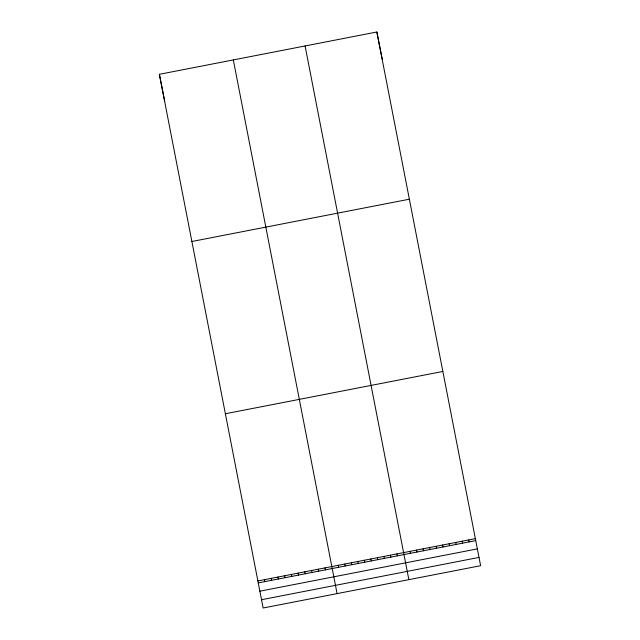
<?xml version="1.0" encoding="UTF-8"?>
<svg xmlns="http://www.w3.org/2000/svg" width="640" height="640" viewBox="0 0 640 640"><rect width="100%" height="100%" fill="white"/><g stroke="black" fill="none" stroke-linecap="round" stroke-linejoin="round"><path stroke-width="0.96" d="M376.856 32L480.624 565.696L263.144 608L159.376 74.304L376.856 32L382.208 59.032M191.848 241.504L409.336 199.2M225.312 413.768L442.8 371.464M257.792 580.968L475.272 538.664M258.176 582.928L475.664 540.624M259.816 591.2L477.296 548.896M261.504 599.728L478.984 557.424M468.744 539.936L469.136 541.896M462.224 541.2L462.608 543.16M455.696 542.472L456.088 544.432M449.176 543.744L449.56 545.704M442.648 545.008L443.04 546.968M436.128 546.28L436.512 548.24M429.6 547.552L429.992 549.504M423.08 548.816L423.464 550.776M416.552 550.088L416.936 552.048M410.024 551.36L410.416 553.312M408.856 579.656L305.088 45.96M396.976 553.896L397.368 555.856M390.456 555.168L390.84 557.12M383.928 556.432L384.32 558.392M377.408 557.704L377.792 559.664M370.88 558.968L371.264 560.928M364.352 560.24L364.744 562.2M357.832 561.512L358.216 563.472M351.304 562.776L351.696 564.736M344.784 564.048L345.168 566.008M338.256 565.32L338.648 567.272M337.088 593.616L233.32 59.92M325.008 567.896L325.4 569.856M318.288 569.2L318.68 571.16M311.568 570.512L311.952 572.464M304.848 571.816L305.232 573.776M298.12 573.128L298.512 575.08M291.4 574.432L291.784 576.392M284.68 575.736L285.064 577.696M277.952 577.048L278.344 579.008M271.232 578.352L271.624 580.312M264.512 579.664L264.896 581.624M159.376 74.304L164.728 101.336"/></g></svg>
